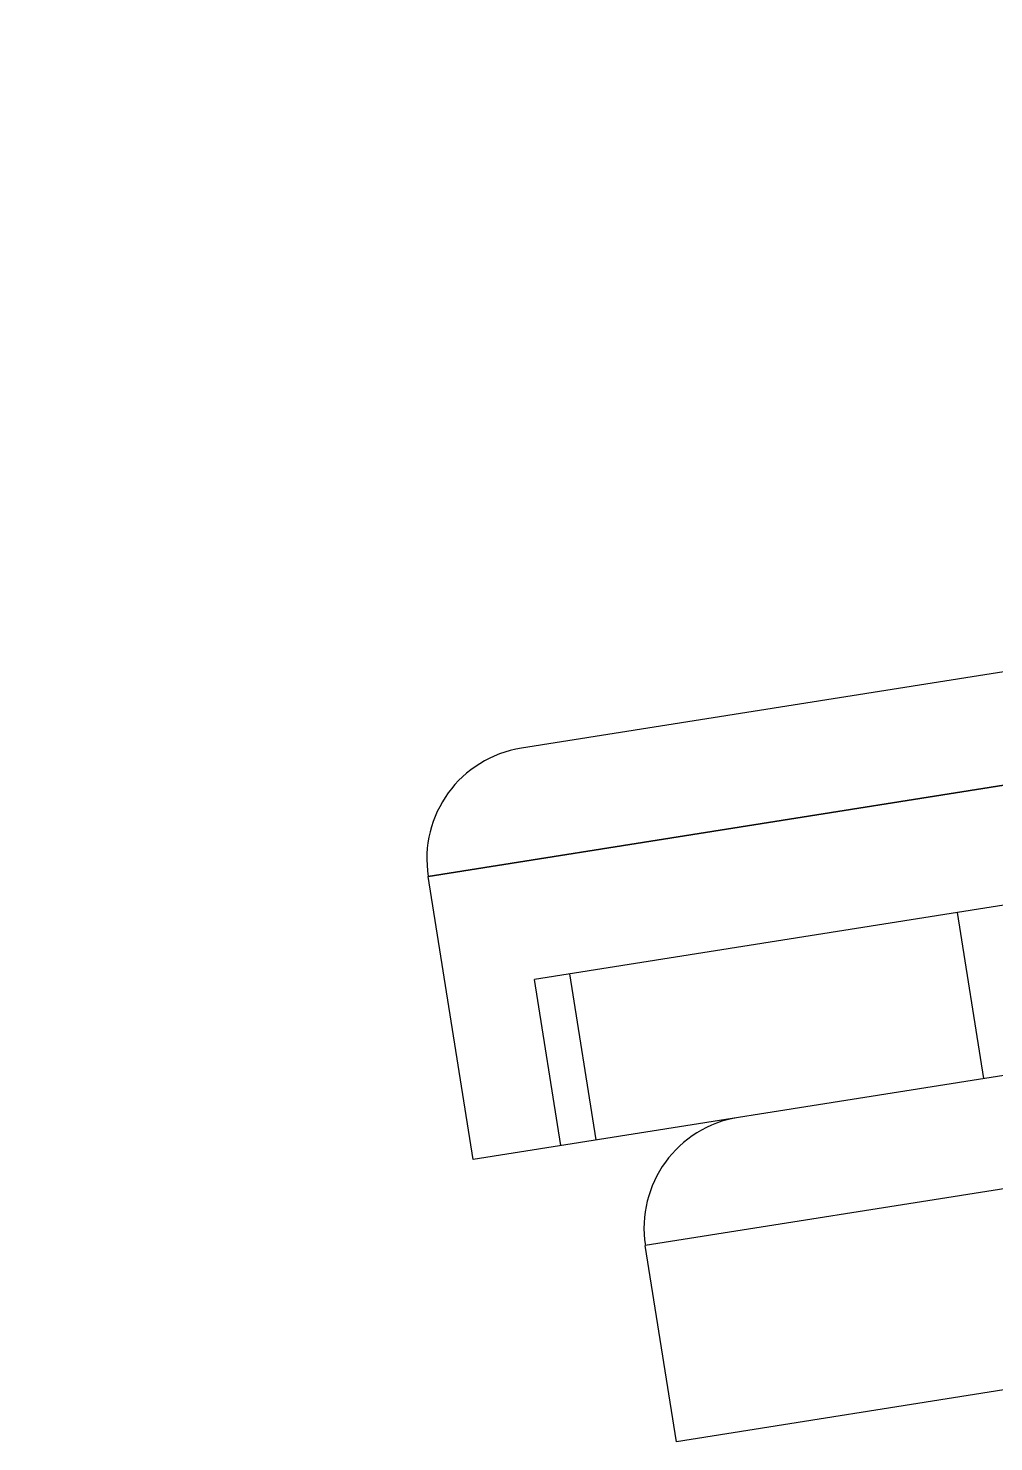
# Model space of a CAD drawing. Header units: millimetres. Extents: x 89051 to 218395, y -330386 to -125649.
# Drawn here: x 91336.05 to 91353.27, y -126597.22 to -126572.01 of the extents above; entities that cross this region are included whole.
import ezdxf

# ---------------------------------------------------------------- set-up
doc = ezdxf.new("R2010")
doc.units = ezdxf.units.MM
doc.header["$LTSCALE"] = 13
doc.linetypes.add('CENTER', pattern=[50.8, 31.75, -6.35, 6.35, -6.35])
doc.linetypes.add('HIDDEN', pattern=[9.525, 6.35, -3.175])
doc.layers.get('0').update_dxf_attribs({"color": 1, "linetype": 'CENTER'})
doc.layers.add('标注、文本', color=3, linetype='Continuous', lineweight=25)
doc.styles.get("Standard").update_dxf_attribs({"font": 'gbenor.shx', "bigfont": 'gbcbig.shx'})
doc.dimstyles.new('1-15', dxfattribs={"dimscale": 20, "dimtxt": 3.5, "dimasz": 2, "dimexe": 1.5, "dimexo": 0.5, "dimgap": 0.5, "dimtad": 1, "dimtoh": 1, "dimdec": 1, "dimdsep": 46, "dimtxsty": 'Standard', "dimcen": 2.5, "dimclrd": 3, "dimclre": 3, "dimclrt": 3, "dimadec": 0, "dimazin": 2, "dimtfac": 1, "dimtdec": 1, "dimtmove": 0, "dimatfit": 2, "dimfxl": 1, "dimarcsym": 0})

# ---------------------------------------------------------------- blocks, each defined once
blk = doc.blocks.new('125506')
at = {"color": 7, "linetype": 'Continuous', "lineweight": 15}
for p, q in [((72073.331, -123522.221), (72046.696, -123526.439)), ((72075.389, -123526.694), (72046.121, -123531.329)), ((72046.121, -123531.329), (72045.588, -123527.965)), ((72048.539, -123534.686), (72048.17, -123532.355))]:
    blk.add_line(p, q, dxfattribs=at)
at = {"color": 8, "linetype": 'Continuous', "lineweight": 15}
for p, q in [((72074.856, -123523.329), (72045.588, -123527.965)), ((72073.757, -123528.302), (72048.17, -123532.355)), ((72074.127, -123530.633), (72048.539, -123534.686))]:
    blk.add_line(p, q, dxfattribs=at)
at = {"color": 7, "linetype": 'HIDDEN', "lineweight": 0}
for p, q in [((72045.588, -123527.965), (72074.856, -123523.329)), ((72074.033, -123524.884), (72046.851, -123529.189)), ((72052.195, -123530.367), (72051.882, -123528.392)), ((72047.164, -123531.164), (72046.851, -123529.189)), ((72047.586, -123531.097), (72047.273, -123529.122))]:
    blk.add_line(p, q, dxfattribs=at)
at = {"color": 7, "linetype": 'Continuous', "lineweight": 15}
for centre in [(72046.905, -123527.756), (72049.487, -123532.146)]:
    blk.add_arc(centre, 1.333, 99, 189, dxfattribs=at)
blk = doc.blocks.new('*D522')
at = {"layer": 'Defpoints', "color": 0, "transparency": 16777216}
for p in [(91365.792, -126451.163), (91408.792, -126524.816), (91359.296, -126547.55), (91408.164, -126855.335), (91408.792, -126859.301)]:
    blk.add_point(p, dxfattribs=at)
at = {"layer": '标注、文本', "color": 3, "lineweight": -2, "transparency": 16777216}
for p, q in [((91408.792, -126514.816), (91408.792, -126418.904)), ((91357.728, -126537.673), (91339.735, -126424.352)), ((91488.412, -126456.702), (91606.745, -126456.702))]:
    blk.add_line(p, q, dxfattribs=at)
for start, end in [(90, 99.02178), (78.81313, 90), (78.82646, 84.41323), (104.60855, 110.19531)]:
    blk.add_arc((91408.792, -126859.292), 410.387, start, end, dxfattribs=at)
at = {"layer": '标注、文本', "color": 3, "transparency": 16777216}
for points in [[(91448.42, -126457.512), (91449.07, -126444.195), (91408.792, -126448.904)], [(91303.922, -126455.646), (91306.652, -126468.697), (91344.44, -126453.981)]]:
    blk.add_solid(points, dxfattribs=at)
at = {"layer": '标注、文本', "color": 3, "transparency": 16777216, "insert": (91567.578, -126411.702), "char_height": 70, "attachment_point": 5}
blk.add_mtext('8%%D', dxfattribs=at)

msp = doc.modelspace()

# ---------------------------------------------------------------- block references
at = {"layer": '标注、文本', "xscale": 1.5, "yscale": 1.5, "zscale": 1.5}
msp.add_blockref('125506', (-16725.197, 58704.808), dxfattribs=at)

# ---------------------------------------------------------------- dimensions: what is measured, and where the dimension line sits
at = {"layer": '标注、文本'}
dim = msp.add_angular_dim_2l(base=(91365.792, -126451.163), line1=((91408.792, -126859.301), (91408.792, -126524.816)), line2=((91408.164, -126855.335), (91359.296, -126547.55)), text='8%%D', dimstyle='1-15', dxfattribs=at)
dim.commit()
dim.dimension.update_dxf_attribs({"geometry": '*D522', "text_midpoint": (91567.578, -126411.702)})

doc.saveas('drawing.dxf')
